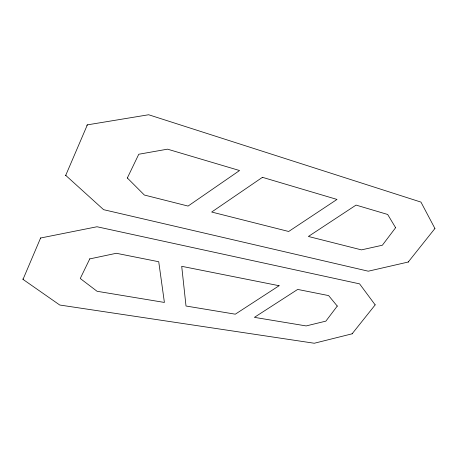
<?xml version="1.0" encoding="UTF-8"?>
<svg xmlns="http://www.w3.org/2000/svg" width="458" height="458" viewBox="0 0 458 458"><rect width="100%" height="100%" fill="white"/><g stroke="black" fill="none" stroke-linecap="round" stroke-linejoin="round"><path stroke-width="0.69" d="M375.216 304.833L352.105 333.819L314.285 343.248L59.752 305.022L23.015 279.38L22.9 278.911M434.974 228.439L408.233 262.028L368.278 271.199L103.611 209.678L65.551 175.219L65.923 175.271M434.888 228.428L420.948 202.093L148.65 114.752L87.358 124.862L65.769 175.248M23.015 279.38L40.55 238.114M127.295 178.082L138.768 154.249L167.525 149.165L239.563 170.531L188.061 206.071L144.35 195.028L127.341 177.979M89.745 258.907L116.326 253.28L158.731 261.736L164.399 302.44L97.073 291.282L80.253 278.493L89.791 258.822M395.609 227.7L387.668 214.464L356.055 205.087L308.389 236.465L361.465 249.873L382.356 245.236L395.666 227.626M337.265 306.081L328.626 295.593L297.683 289.427L254.408 317.354L306.144 325.93L325.867 321.138L337.311 306.013M86.791 125.326L87.358 124.862M408.233 262.028L408.673 261.724M352.105 333.819L352.511 333.55M375.131 304.828L359.599 283.874L96.999 226.756L40.356 238.057L40.688 238.16M262.451 177.32L211.676 212.037L288.677 231.485L336.996 199.436L262.451 177.32M279.105 285.723L235.298 314.188L186.011 306.018L181.712 266.31L279.105 285.723"/></g></svg>
